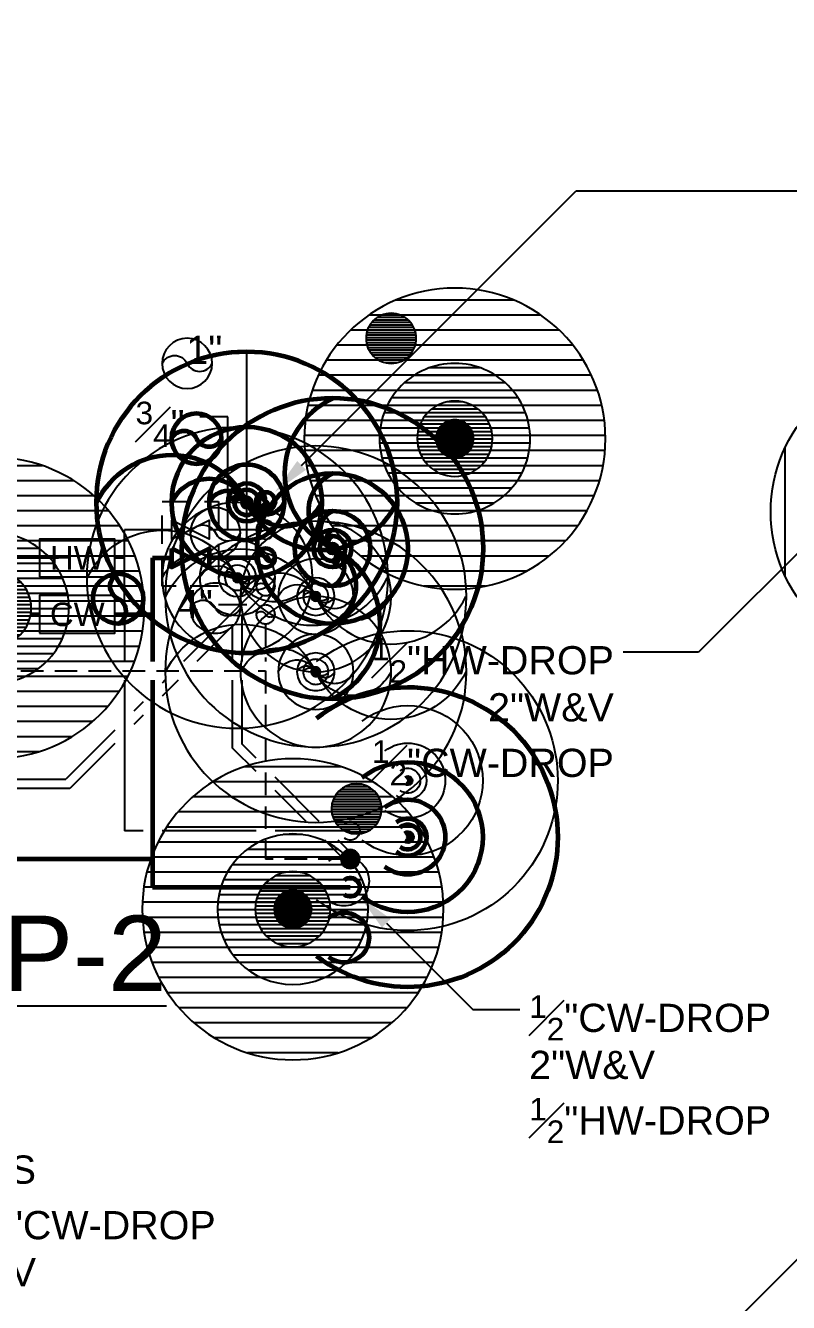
# Model space of a CAD drawing. Extents: x 2104 to 16979, y 4026 to 5124.
# Drawn here: x 9915.8 to 10037.3, y 4457.8 to 4661.4 of the extents above; entities that cross this region are included whole.
import ezdxf
from ezdxf import colors
from ezdxf.entities.mleader import LeaderData, LeaderLine
from ezdxf.enums import TextEntityAlignment as Align
from ezdxf.math import Vec2, Vec3

# ---------------------------------------------------------------- set-up
doc = ezdxf.new("R2010")
doc.units = 0
doc.header["$LTSCALE"] = 18
doc.header["$MEASUREMENT"] = 0
doc.linetypes.add('HIDDEN', pattern=[0.375, 0.25, -0.125])
doc.linetypes.add('VENT', pattern=[0.30000000000000004, 0.2, -0.1])
for name, color, linetype in [('G-ANNO-TEXT', 70, 'Continuous'), ('P-HW-N', 1, 'Continuous'), ('P-HW-N @ 1 (1)', 1, 'Continuous'), ('P-HW-N @ 1 (2)', 1, 'Continuous'), ('P-HW-N @ 12', 1, 'Continuous'), ('P-HW-N @ 128', 1, 'Continuous'), ('P-HW-N @ 16', 1, 'Continuous'), ('P-HW-N @ 192', 1, 'Continuous'), ('P-HW-N @ 2', 1, 'Continuous'), ('P-HW-N @ 24', 1, 'Continuous'), ('P-HW-N @ 384', 1, 'Continuous'), ('P-HW-N @ 4', 1, 'Continuous'), ('P-HW-N @ 48', 1, 'Continuous'), ('P-HW-N @ 64', 1, 'Continuous'), ('P-HW-N @ 768', 1, 'Continuous'), ('P-HW-N @ 8', 1, 'Continuous'), ('P-HW-N @ 96', 1, 'Continuous'), ('P-SAN-N', 6, 'Continuous'), ('P-SAN-N @ 1 (1)', 6, 'Continuous'), ('P-SAN-N @ 1 (2)', 6, 'Continuous'), ('P-SAN-N @ 12', 6, 'Continuous'), ('P-SAN-N @ 128', 6, 'Continuous'), ('P-SAN-N @ 16', 6, 'Continuous'), ('P-SAN-N @ 192', 6, 'Continuous'), ('P-SAN-N @ 2', 6, 'Continuous'), ('P-SAN-N @ 24', 6, 'Continuous'), ('P-SAN-N @ 384', 6, 'Continuous'), ('P-SAN-N @ 4', 6, 'Continuous'), ('P-SAN-N @ 48', 6, 'Continuous'), ('P-SAN-N @ 64', 6, 'Continuous'), ('P-SAN-N @ 768', 6, 'Continuous'), ('P-SAN-N @ 8', 6, 'Continuous'), ('P-SAN-N @ 96', 6, 'Continuous'), ('P-SANV-N', 5, 'VENT'), ('P-SANV-N @ 1 (1)', 5, 'VENT'), ('P-SANV-N @ 1 (2)', 5, 'VENT'), ('P-SANV-N @ 12', 5, 'VENT'), ('P-SANV-N @ 128', 5, 'VENT'), ('P-SANV-N @ 16', 5, 'VENT'), ('P-SANV-N @ 192', 5, 'VENT'), ('P-SANV-N @ 2', 5, 'VENT'), ('P-SANV-N @ 24', 5, 'VENT'), ('P-SANV-N @ 384', 5, 'VENT'), ('P-SANV-N @ 4', 5, 'VENT'), ('P-SANV-N @ 48', 5, 'VENT'), ('P-SANV-N @ 64', 5, 'VENT'), ('P-SANV-N @ 768', 5, 'VENT'), ('P-SANV-N @ 8', 5, 'VENT'), ('P-SANV-N @ 96', 5, 'VENT')]:
    doc.layers.add(name, color=color, linetype=linetype)
for name, color, linetype, lineweight in [('P-CW-N', 4, 'Continuous', 60), ('P-CW-N @ 1 (1)', 4, 'Continuous', 60), ('P-CW-N @ 1 (2)', 4, 'Continuous', 60), ('P-CW-N @ 12', 4, 'Continuous', 60), ('P-CW-N @ 128', 4, 'Continuous', 60), ('P-CW-N @ 16', 4, 'Continuous', 60), ('P-CW-N @ 192', 4, 'Continuous', 60), ('P-CW-N @ 2', 4, 'Continuous', 60), ('P-CW-N @ 24', 4, 'Continuous', 60), ('P-CW-N @ 384', 4, 'Continuous', 60), ('P-CW-N @ 4', 4, 'Continuous', 60), ('P-CW-N @ 48', 4, 'Continuous', 60), ('P-CW-N @ 64', 4, 'Continuous', 60), ('P-CW-N @ 768', 4, 'Continuous', 60), ('P-CW-N @ 8', 4, 'Continuous', 60), ('P-CW-N @ 96', 4, 'Continuous', 60), ('P-HWC-N', 2, 'Continuous', 60), ('P-HWC-N @ 1 (1)', 2, 'Continuous', 60), ('P-HWC-N @ 1 (2)', 2, 'Continuous', 60), ('P-HWC-N @ 12', 2, 'Continuous', 60), ('P-HWC-N @ 128', 2, 'Continuous', 60), ('P-HWC-N @ 16', 2, 'Continuous', 60), ('P-HWC-N @ 192', 2, 'Continuous', 60), ('P-HWC-N @ 2', 2, 'Continuous', 60), ('P-HWC-N @ 24', 2, 'Continuous', 60), ('P-HWC-N @ 384', 2, 'Continuous', 60), ('P-HWC-N @ 4', 2, 'Continuous', 60), ('P-HWC-N @ 48', 2, 'Continuous', 60), ('P-HWC-N @ 64', 2, 'Continuous', 60), ('P-HWC-N @ 768', 2, 'Continuous', 60), ('P-HWC-N @ 8', 2, 'Continuous', 60), ('P-HWC-N @ 96', 2, 'Continuous', 60)]:
    doc.layers.add(name, color=color, linetype=linetype, lineweight=lineweight)
doc.layers.get('0').freeze()
doc.styles.add('Arial', font='arial.ttf')
doc.dimstyles.new('Loop048', dxfattribs={"dimscale": 0, "dimtxt": 0.09375, "dimasz": 0.03125, "dimexe": 0.0625, "dimexo": 0.0625, "dimgap": 0.09375, "dimtad": 1, "dimdec": 4, "dimzin": 3, "dimdsep": 46, "dimlunit": 4, "dimtxsty": 'Arial', "dimblk": 'OBLIQUE', "dimcen": 0.09375, "dimdle": 0.0625, "dimclrd": 256, "dimclre": 256, "dimclrt": 256, "dimadec": 4, "dimazin": 0, "dimtfac": 0.8, "dimtdec": 4, "dimtix": 1, "dimtofl": 0, "dimtmove": 1, "dimatfit": 0, "dimldrblk": 'LeaderNoteBlock', "dimfxl": 1, "dimfrac": 1, "dimtolj": 1, "dimtzin": 0, "dimlwd": -1, "dimlwe": -1, "dimarcsym": 0})

# ---------------------------------------------------------------- blocks, each defined once
blk = doc.blocks.new('*U7')
h = blk.add_hatch()
h.set_pattern_fill('ANSI31', color=256, scale=0.025, angle=135)
h.set_pattern_definition([(180, (0, 0), (-4.336808689942018e-19, -0.003125), [])])
edge = h.paths.add_edge_path()
edge.add_arc((-3.469446951953614e-18, -6.938893903907228e-18), 0.03125000000000001, 0, 360)
blk.add_circle((0, 0), 0.03125)
blk = doc.blocks.new('*U555')
at = {"layer": 'P-SANV-N @ 1 (1)', "xscale": -1}
blk.add_blockref('*U7', (9910.656418475846, 4568.5), dxfattribs=at)
at = {"layer": 'P-SANV-N @ 1 (2)', "xscale": -1}
blk.add_blockref('*U7', (9910.656418475846, 4568.5), dxfattribs=at)
at = {"layer": 'P-SANV-N @ 12', "xscale": -12, "yscale": 12, "zscale": 12}
blk.add_blockref('*U7', (9910.656418475846, 4568.5), dxfattribs=at)
at = {"layer": 'P-SANV-N @ 128', "xscale": -128, "yscale": 128, "zscale": 128}
blk.add_blockref('*U7', (9900.5, 4584.5), dxfattribs=at)
at = {"layer": 'P-SANV-N @ 16', "xscale": -16, "yscale": 16, "zscale": 16}
blk.add_blockref('*U7', (9910.656418475846, 4568.5), dxfattribs=at)
at = {"layer": 'P-SANV-N @ 192', "xscale": -192, "yscale": 192, "zscale": 192}
blk.add_blockref('*U7', (9910.656418475846, 4568.5), dxfattribs=at)
at = {"layer": 'P-SANV-N @ 2', "xscale": -2, "yscale": 2, "zscale": 2}
blk.add_blockref('*U7', (9910.656418475846, 4568.5), dxfattribs=at)
at = {"layer": 'P-SANV-N @ 24', "xscale": -24, "yscale": 24, "zscale": 24}
blk.add_blockref('*U7', (9910.656418475846, 4568.5), dxfattribs=at)
at = {"layer": 'P-SANV-N @ 384', "xscale": -384, "yscale": 384, "zscale": 384}
blk.add_blockref('*U7', (9910.656418475846, 4568.5), dxfattribs=at)
at = {"layer": 'P-SANV-N @ 4', "xscale": -4, "yscale": 4, "zscale": 4}
blk.add_blockref('*U7', (9910.656418475846, 4568.5), dxfattribs=at)
at = {"layer": 'P-SANV-N @ 48', "xscale": -48, "yscale": 48, "zscale": 48}
blk.add_blockref('*U7', (9826.5, 4545), dxfattribs=at)
at = {"layer": 'P-SANV-N @ 64', "xscale": -64, "yscale": 64, "zscale": 64}
blk.add_blockref('*U7', (9910.656418475846, 4568.5), dxfattribs=at)
at = {"layer": 'P-SANV-N @ 768', "xscale": -768, "yscale": 768, "zscale": 768}
blk.add_blockref('*U7', (9910.656418475846, 4568.5), dxfattribs=at)
at = {"layer": 'P-SANV-N @ 8', "xscale": -8, "yscale": 8, "zscale": 8}
blk.add_blockref('*U7', (9910.656418475846, 4568.5), dxfattribs=at)
at = {"layer": 'P-SANV-N @ 96', "xscale": -96, "yscale": 96, "zscale": 96}
blk.add_blockref('*U7', (9910.656418475846, 4568.5), dxfattribs=at)
blk = doc.blocks.new('*U6')
blk.add_lwpolyline([(-3.332323771482692e-18, 0.03111555437015312, 0.6342579873937333), (-8.890457814381136e-18, 5.234717341758689e-34, -0.6342579873937336), (-6.793508145416166e-18, -0.03111555437015312)], format="xyb")
blk.add_circle((0, 0), 0.03125)
blk = doc.blocks.new('*U563')
at = {"layer": 'P-CW-N @ 1 (1)', "xscale": -1, "rotation": 90}
blk.add_blockref('*U6', (9951, 4585.343581524154), dxfattribs=at)
at = {"layer": 'P-CW-N @ 1 (2)', "xscale": -1, "rotation": 90}
blk.add_blockref('*U6', (9951, 4585.343581524154), dxfattribs=at)
at = {"layer": 'P-CW-N @ 12', "xscale": -12, "yscale": 12, "zscale": 12, "rotation": 90}
blk.add_blockref('*U6', (9951, 4585.343581524154), dxfattribs=at)
at = {"layer": 'P-CW-N @ 128', "xscale": -128, "yscale": 128, "zscale": 128, "rotation": 90}
blk.add_blockref('*U6', (9943, 4595.5), dxfattribs=at)
at = {"layer": 'P-CW-N @ 16', "xscale": -16, "yscale": 16, "zscale": 16, "rotation": 90}
blk.add_blockref('*U6', (9951, 4585.343581524154), dxfattribs=at)
at = {"layer": 'P-CW-N @ 192', "xscale": -192, "yscale": 192, "zscale": 192, "rotation": 90}
blk.add_blockref('*U6', (9951, 4585.343581524154), dxfattribs=at)
at = {"layer": 'P-CW-N @ 2', "xscale": -2, "yscale": 2, "zscale": 2, "rotation": 90}
blk.add_blockref('*U6', (9951, 4585.343581524154), dxfattribs=at)
at = {"layer": 'P-CW-N @ 24', "xscale": -24, "yscale": 24, "zscale": 24, "rotation": 90}
blk.add_blockref('*U6', (9951, 4585.343581524154), dxfattribs=at)
at = {"layer": 'P-CW-N @ 384', "xscale": -384, "yscale": 384, "zscale": 384, "rotation": 90}
blk.add_blockref('*U6', (9951, 4585.343581524154), dxfattribs=at)
at = {"layer": 'P-CW-N @ 4', "xscale": -4, "yscale": 4, "zscale": 4, "rotation": 90}
blk.add_blockref('*U6', (9951, 4585.343581524154), dxfattribs=at)
at = {"layer": 'P-CW-N @ 48', "xscale": -48, "yscale": 48, "zscale": 48, "rotation": 90}
blk.add_blockref('*U6', (9954, 4576.5), dxfattribs=at)
at = {"layer": 'P-CW-N @ 64', "xscale": -64, "yscale": 64, "zscale": 64, "rotation": 90}
blk.add_blockref('*U6', (9951, 4585.343581524154), dxfattribs=at)
at = {"layer": 'P-CW-N @ 768', "xscale": -768, "yscale": 768, "zscale": 768, "rotation": 90}
blk.add_blockref('*U6', (9951, 4585.343581524154), dxfattribs=at)
at = {"layer": 'P-CW-N @ 8', "xscale": -8, "yscale": 8, "zscale": 8, "rotation": 90}
blk.add_blockref('*U6', (9951, 4585.343581524154), dxfattribs=at)
at = {"layer": 'P-CW-N @ 96', "xscale": -96, "yscale": 96, "zscale": 96, "rotation": 90}
blk.add_blockref('*U6', (9951, 4585.343581524154), dxfattribs=at)
blk = doc.blocks.new('*U564')
at = {"layer": 'P-HW-N @ 1 (1)', "xscale": -1, "rotation": 90}
blk.add_blockref('*U6', (9949.5, 4573.343581524154), dxfattribs=at)
at = {"layer": 'P-HW-N @ 1 (2)', "xscale": -1, "rotation": 90}
blk.add_blockref('*U6', (9949.5, 4573.343581524154), dxfattribs=at)
at = {"layer": 'P-HW-N @ 12', "xscale": -12, "yscale": 12, "zscale": 12, "rotation": 90}
blk.add_blockref('*U6', (9949.5, 4573.343581524154), dxfattribs=at)
at = {"layer": 'P-HW-N @ 128', "xscale": -128, "yscale": 128, "zscale": 128, "rotation": 90}
blk.add_blockref('*U6', (9941.5, 4607.5), dxfattribs=at)
at = {"layer": 'P-HW-N @ 16', "xscale": -16, "yscale": 16, "zscale": 16, "rotation": 90}
blk.add_blockref('*U6', (9949.5, 4573.343581524154), dxfattribs=at)
at = {"layer": 'P-HW-N @ 192', "xscale": -192, "yscale": 192, "zscale": 192, "rotation": 90}
blk.add_blockref('*U6', (9949.5, 4573.343581524154), dxfattribs=at)
at = {"layer": 'P-HW-N @ 2', "xscale": -2, "yscale": 2, "zscale": 2, "rotation": 90}
blk.add_blockref('*U6', (9949.5, 4573.343581524154), dxfattribs=at)
at = {"layer": 'P-HW-N @ 24', "xscale": -24, "yscale": 24, "zscale": 24, "rotation": 90}
blk.add_blockref('*U6', (9949.5, 4573.343581524154), dxfattribs=at)
at = {"layer": 'P-HW-N @ 384', "xscale": -384, "yscale": 384, "zscale": 384, "rotation": 90}
blk.add_blockref('*U6', (9949.5, 4573.343581524154), dxfattribs=at)
at = {"layer": 'P-HW-N @ 4', "xscale": -4, "yscale": 4, "zscale": 4, "rotation": 90}
blk.add_blockref('*U6', (9949.5, 4573.343581524154), dxfattribs=at)
at = {"layer": 'P-HW-N @ 48', "xscale": -48, "yscale": 48, "zscale": 48, "rotation": 90}
blk.add_blockref('*U6', (9954, 4581), dxfattribs=at)
at = {"layer": 'P-HW-N @ 64', "xscale": -64, "yscale": 64, "zscale": 64, "rotation": 90}
blk.add_blockref('*U6', (9949.5, 4573.343581524154), dxfattribs=at)
at = {"layer": 'P-HW-N @ 768', "xscale": -768, "yscale": 768, "zscale": 768, "rotation": 90}
blk.add_blockref('*U6', (9949.5, 4573.343581524154), dxfattribs=at)
at = {"layer": 'P-HW-N @ 8', "xscale": -8, "yscale": 8, "zscale": 8, "rotation": 90}
blk.add_blockref('*U6', (9949.5, 4573.343581524154), dxfattribs=at)
at = {"layer": 'P-HW-N @ 96', "xscale": -96, "yscale": 96, "zscale": 96, "rotation": 90}
blk.add_blockref('*U6', (9949.5, 4573.343581524154), dxfattribs=at)
blk = doc.blocks.new('*U565')
at = {"layer": 'P-SAN-N @ 1 (1)', "xscale": -1, "rotation": 90}
blk.add_blockref('*U6', (9962, 4570.343581524154), dxfattribs=at)
at = {"layer": 'P-SAN-N @ 1 (2)', "xscale": -1, "rotation": 90}
blk.add_blockref('*U6', (9962, 4570.343581524154), dxfattribs=at)
at = {"layer": 'P-SAN-N @ 12', "xscale": -12, "yscale": 12, "zscale": 12, "rotation": 90}
blk.add_blockref('*U6', (9962, 4570.343581524154), dxfattribs=at)
at = {"layer": 'P-SAN-N @ 128', "xscale": -128, "yscale": 128, "zscale": 128, "rotation": 90}
blk.add_blockref('*U6', (9946, 4580.5), dxfattribs=at)
at = {"layer": 'P-SAN-N @ 16', "xscale": -16, "yscale": 16, "zscale": 16, "rotation": 90}
blk.add_blockref('*U6', (9962, 4570.343581524154), dxfattribs=at)
at = {"layer": 'P-SAN-N @ 192', "xscale": -192, "yscale": 192, "zscale": 192, "rotation": 90}
blk.add_blockref('*U6', (9962, 4570.343581524154), dxfattribs=at)
at = {"layer": 'P-SAN-N @ 2', "xscale": -2, "yscale": 2, "zscale": 2, "rotation": 90}
blk.add_blockref('*U6', (9962, 4570.343581524154), dxfattribs=at)
at = {"layer": 'P-SAN-N @ 24', "xscale": -24, "yscale": 24, "zscale": 24, "rotation": 90}
blk.add_blockref('*U6', (9962, 4570.343581524154), dxfattribs=at)
at = {"layer": 'P-SAN-N @ 384', "xscale": -384, "yscale": 384, "zscale": 384, "rotation": 90}
blk.add_blockref('*U6', (9962, 4570.343581524154), dxfattribs=at)
at = {"layer": 'P-SAN-N @ 4', "xscale": -4, "yscale": 4, "zscale": 4, "rotation": 90}
blk.add_blockref('*U6', (9962, 4570.343581524154), dxfattribs=at)
at = {"layer": 'P-SAN-N @ 48', "xscale": -48, "yscale": 48, "zscale": 48, "rotation": 90}
blk.add_blockref('*U6', (9954, 4572), dxfattribs=at)
at = {"layer": 'P-SAN-N @ 64', "xscale": -64, "yscale": 64, "zscale": 64, "rotation": 90}
blk.add_blockref('*U6', (9962, 4570.343581524154), dxfattribs=at)
at = {"layer": 'P-SAN-N @ 768', "xscale": -768, "yscale": 768, "zscale": 768, "rotation": 90}
blk.add_blockref('*U6', (9962, 4570.343581524154), dxfattribs=at)
at = {"layer": 'P-SAN-N @ 8', "xscale": -8, "yscale": 8, "zscale": 8, "rotation": 90}
blk.add_blockref('*U6', (9962, 4570.343581524154), dxfattribs=at)
at = {"layer": 'P-SAN-N @ 96', "xscale": -96, "yscale": 96, "zscale": 96, "rotation": 90}
blk.add_blockref('*U6', (9962, 4570.343581524154), dxfattribs=at)
blk = doc.blocks.new('*U566')
at = {"layer": 'P-SANV-N @ 1 (1)', "xscale": -1, "rotation": 90}
blk.add_blockref('*U6', (9962, 4558.343581524154), dxfattribs=at)
at = {"layer": 'P-SANV-N @ 1 (2)', "xscale": -1, "rotation": 90}
blk.add_blockref('*U6', (9962, 4558.343581524154), dxfattribs=at)
at = {"layer": 'P-SANV-N @ 12', "xscale": -12, "yscale": 12, "zscale": 12, "rotation": 90}
blk.add_blockref('*U6', (9962, 4558.343581524154), dxfattribs=at)
at = {"layer": 'P-SANV-N @ 128', "xscale": -128, "yscale": 128, "zscale": 128, "rotation": 90}
blk.add_blockref('*U6', (9946, 4568.5), dxfattribs=at)
at = {"layer": 'P-SANV-N @ 16', "xscale": -16, "yscale": 16, "zscale": 16, "rotation": 90}
blk.add_blockref('*U6', (9962, 4558.343581524154), dxfattribs=at)
at = {"layer": 'P-SANV-N @ 192', "xscale": -192, "yscale": 192, "zscale": 192, "rotation": 90}
blk.add_blockref('*U6', (9962, 4558.343581524154), dxfattribs=at)
at = {"layer": 'P-SANV-N @ 2', "xscale": -2, "yscale": 2, "zscale": 2, "rotation": 90}
blk.add_blockref('*U6', (9962, 4558.343581524154), dxfattribs=at)
at = {"layer": 'P-SANV-N @ 24', "xscale": -24, "yscale": 24, "zscale": 24, "rotation": 90}
blk.add_blockref('*U6', (9962, 4558.343581524154), dxfattribs=at)
at = {"layer": 'P-SANV-N @ 384', "xscale": -384, "yscale": 384, "zscale": 384, "rotation": 90}
blk.add_blockref('*U6', (9962, 4558.343581524154), dxfattribs=at)
at = {"layer": 'P-SANV-N @ 4', "xscale": -4, "yscale": 4, "zscale": 4, "rotation": 90}
blk.add_blockref('*U6', (9962, 4558.343581524154), dxfattribs=at)
at = {"layer": 'P-SANV-N @ 48', "xscale": -48, "yscale": 48, "zscale": 48, "rotation": 90}
blk.add_blockref('*U6', (9954, 4567.5), dxfattribs=at)
at = {"layer": 'P-SANV-N @ 64', "xscale": -64, "yscale": 64, "zscale": 64, "rotation": 90}
blk.add_blockref('*U6', (9962, 4558.343581524154), dxfattribs=at)
at = {"layer": 'P-SANV-N @ 768', "xscale": -768, "yscale": 768, "zscale": 768, "rotation": 90}
blk.add_blockref('*U6', (9962, 4558.343581524154), dxfattribs=at)
at = {"layer": 'P-SANV-N @ 8', "xscale": -8, "yscale": 8, "zscale": 8, "rotation": 90}
blk.add_blockref('*U6', (9962, 4558.343581524154), dxfattribs=at)
at = {"layer": 'P-SANV-N @ 96', "xscale": -96, "yscale": 96, "zscale": 96, "rotation": 90}
blk.add_blockref('*U6', (9962, 4558.343581524154), dxfattribs=at)
blk = doc.blocks.new('*U567')
at = {"layer": 'P-SAN-N @ 1 (1)', "xscale": -1}
blk.add_blockref('*U7', (9958.343581524154, 4520.5), dxfattribs=at)
at = {"layer": 'P-SAN-N @ 1 (2)', "xscale": -1}
blk.add_blockref('*U7', (9958.343581524154, 4520.5), dxfattribs=at)
at = {"layer": 'P-SAN-N @ 12', "xscale": -12, "yscale": 12, "zscale": 12}
blk.add_blockref('*U7', (9958.343581524154, 4520.5), dxfattribs=at)
at = {"layer": 'P-SAN-N @ 128', "xscale": -128, "yscale": 128, "zscale": 128}
blk.add_blockref('*U7', (9968.5, 4536.5), dxfattribs=at)
at = {"layer": 'P-SAN-N @ 16', "xscale": -16, "yscale": 16, "zscale": 16}
blk.add_blockref('*U7', (9958.343581524154, 4520.5), dxfattribs=at)
at = {"layer": 'P-SAN-N @ 192', "xscale": -192, "yscale": 192, "zscale": 192}
blk.add_blockref('*U7', (9958.343581524154, 4520.5), dxfattribs=at)
at = {"layer": 'P-SAN-N @ 2', "xscale": -2, "yscale": 2, "zscale": 2}
blk.add_blockref('*U7', (9958.343581524154, 4520.5), dxfattribs=at)
at = {"layer": 'P-SAN-N @ 24', "xscale": -24, "yscale": 24, "zscale": 24}
blk.add_blockref('*U7', (9958.343581524154, 4520.5), dxfattribs=at)
at = {"layer": 'P-SAN-N @ 384', "xscale": -384, "yscale": 384, "zscale": 384}
blk.add_blockref('*U7', (9958.343581524154, 4520.5), dxfattribs=at)
at = {"layer": 'P-SAN-N @ 4', "xscale": -4, "yscale": 4, "zscale": 4}
blk.add_blockref('*U7', (9958.343581524154, 4520.5), dxfattribs=at)
at = {"layer": 'P-SAN-N @ 48', "xscale": -48, "yscale": 48, "zscale": 48}
blk.add_blockref('*U7', (9967.5, 4528.5), dxfattribs=at)
at = {"layer": 'P-SAN-N @ 64', "xscale": -64, "yscale": 64, "zscale": 64}
blk.add_blockref('*U7', (9958.343581524154, 4520.5), dxfattribs=at)
at = {"layer": 'P-SAN-N @ 768', "xscale": -768, "yscale": 768, "zscale": 768}
blk.add_blockref('*U7', (9958.343581524154, 4520.5), dxfattribs=at)
at = {"layer": 'P-SAN-N @ 8', "xscale": -8, "yscale": 8, "zscale": 8}
blk.add_blockref('*U7', (9958.343581524154, 4520.5), dxfattribs=at)
at = {"layer": 'P-SAN-N @ 96', "xscale": -96, "yscale": 96, "zscale": 96}
blk.add_blockref('*U7', (9958.343581524154, 4520.5), dxfattribs=at)
blk = doc.blocks.new('*U8')
at = {"linetype": 'Continuous'}
blk.add_arc((0, 0), 0.03111555437015312, 232.5669694738212, 127.4330305261797, dxfattribs=at)
blk = doc.blocks.new('*U568')
at = {"layer": 'P-CW-N @ 1 (1)', "xscale": -1, "rotation": 180}
blk.add_blockref('*U8', (9976.656418475846, 4531.999999999998), dxfattribs=at)
at = {"layer": 'P-CW-N @ 1 (2)', "xscale": -1, "rotation": 180}
blk.add_blockref('*U8', (9976.656418475846, 4531.999999999998), dxfattribs=at)
at = {"layer": 'P-CW-N @ 12', "xscale": -12, "yscale": 12, "zscale": 12, "rotation": 180}
blk.add_blockref('*U8', (9976.656418475846, 4531.999999999998), dxfattribs=at)
at = {"layer": 'P-CW-N @ 128', "xscale": -128, "yscale": 128, "zscale": 128, "rotation": 180}
blk.add_blockref('*U8', (9966.5, 4515.999999999998), dxfattribs=at)
at = {"layer": 'P-CW-N @ 16', "xscale": -16, "yscale": 16, "zscale": 16, "rotation": 180}
blk.add_blockref('*U8', (9976.656418475846, 4531.999999999998), dxfattribs=at)
at = {"layer": 'P-CW-N @ 192', "xscale": -192, "yscale": 192, "zscale": 192, "rotation": 180}
blk.add_blockref('*U8', (9976.656418475846, 4531.999999999998), dxfattribs=at)
at = {"layer": 'P-CW-N @ 2', "xscale": -2, "yscale": 2, "zscale": 2, "rotation": 180}
blk.add_blockref('*U8', (9976.656418475846, 4531.999999999998), dxfattribs=at)
at = {"layer": 'P-CW-N @ 24', "xscale": -24, "yscale": 24, "zscale": 24, "rotation": 180}
blk.add_blockref('*U8', (9976.656418475846, 4531.999999999998), dxfattribs=at)
at = {"layer": 'P-CW-N @ 384', "xscale": -384, "yscale": 384, "zscale": 384, "rotation": 180}
blk.add_blockref('*U8', (9976.656418475846, 4531.999999999998), dxfattribs=at)
at = {"layer": 'P-CW-N @ 4', "xscale": -4, "yscale": 4, "zscale": 4, "rotation": 180}
blk.add_blockref('*U8', (9976.656418475846, 4531.999999999998), dxfattribs=at)
at = {"layer": 'P-CW-N @ 48', "xscale": -48, "yscale": 48, "zscale": 48, "rotation": 180}
blk.add_blockref('*U8', (9967.5, 4523.999999999998), dxfattribs=at)
at = {"layer": 'P-CW-N @ 64', "xscale": -64, "yscale": 64, "zscale": 64, "rotation": 180}
blk.add_blockref('*U8', (9976.656418475846, 4531.999999999998), dxfattribs=at)
at = {"layer": 'P-CW-N @ 768', "xscale": -768, "yscale": 768, "zscale": 768, "rotation": 180}
blk.add_blockref('*U8', (9976.656418475846, 4531.999999999998), dxfattribs=at)
at = {"layer": 'P-CW-N @ 8', "xscale": -8, "yscale": 8, "zscale": 8, "rotation": 180}
blk.add_blockref('*U8', (9976.656418475846, 4531.999999999998), dxfattribs=at)
at = {"layer": 'P-CW-N @ 96', "xscale": -96, "yscale": 96, "zscale": 96, "rotation": 180}
blk.add_blockref('*U8', (9976.656418475846, 4531.999999999998), dxfattribs=at)
blk = doc.blocks.new('*U569')
at = {"layer": 'P-HW-N @ 1 (1)', "xscale": -1, "rotation": 180}
blk.add_blockref('*U8', (9976.656418475846, 4540.999999999998), dxfattribs=at)
at = {"layer": 'P-HW-N @ 1 (2)', "xscale": -1, "rotation": 180}
blk.add_blockref('*U8', (9976.656418475846, 4540.999999999998), dxfattribs=at)
at = {"layer": 'P-HW-N @ 12', "xscale": -12, "yscale": 12, "zscale": 12, "rotation": 180}
blk.add_blockref('*U8', (9976.656418475846, 4540.999999999998), dxfattribs=at)
at = {"layer": 'P-HW-N @ 128', "xscale": -128, "yscale": 128, "zscale": 128, "rotation": 180}
blk.add_blockref('*U8', (9966.5, 4524.999999999998), dxfattribs=at)
at = {"layer": 'P-HW-N @ 16', "xscale": -16, "yscale": 16, "zscale": 16, "rotation": 180}
blk.add_blockref('*U8', (9976.656418475846, 4540.999999999998), dxfattribs=at)
at = {"layer": 'P-HW-N @ 192', "xscale": -192, "yscale": 192, "zscale": 192, "rotation": 180}
blk.add_blockref('*U8', (9976.656418475846, 4540.999999999998), dxfattribs=at)
at = {"layer": 'P-HW-N @ 2', "xscale": -2, "yscale": 2, "zscale": 2, "rotation": 180}
blk.add_blockref('*U8', (9976.656418475846, 4540.999999999998), dxfattribs=at)
at = {"layer": 'P-HW-N @ 24', "xscale": -24, "yscale": 24, "zscale": 24, "rotation": 180}
blk.add_blockref('*U8', (9976.656418475846, 4540.999999999998), dxfattribs=at)
at = {"layer": 'P-HW-N @ 384', "xscale": -384, "yscale": 384, "zscale": 384, "rotation": 180}
blk.add_blockref('*U8', (9976.656418475846, 4540.999999999998), dxfattribs=at)
at = {"layer": 'P-HW-N @ 4', "xscale": -4, "yscale": 4, "zscale": 4, "rotation": 180}
blk.add_blockref('*U8', (9976.656418475846, 4540.999999999998), dxfattribs=at)
at = {"layer": 'P-HW-N @ 48', "xscale": -48, "yscale": 48, "zscale": 48, "rotation": 180}
blk.add_blockref('*U8', (9967.5, 4532.999999999998), dxfattribs=at)
at = {"layer": 'P-HW-N @ 64', "xscale": -64, "yscale": 64, "zscale": 64, "rotation": 180}
blk.add_blockref('*U8', (9976.656418475846, 4540.999999999998), dxfattribs=at)
at = {"layer": 'P-HW-N @ 768', "xscale": -768, "yscale": 768, "zscale": 768, "rotation": 180}
blk.add_blockref('*U8', (9976.656418475846, 4540.999999999998), dxfattribs=at)
at = {"layer": 'P-HW-N @ 8', "xscale": -8, "yscale": 8, "zscale": 8, "rotation": 180}
blk.add_blockref('*U8', (9976.656418475846, 4540.999999999998), dxfattribs=at)
at = {"layer": 'P-HW-N @ 96', "xscale": -96, "yscale": 96, "zscale": 96, "rotation": 180}
blk.add_blockref('*U8', (9976.656418475846, 4540.999999999998), dxfattribs=at)
blk = doc.blocks.new('*U10')
at = {"linetype": 'Continuous'}
blk.add_lwpolyline([(-0.06249999999977263, -0.03124999999991473), (-0.06249999999977263, 0.03124999999991463), (0.0625, -0.03124999999991473), (0.0625, 0.03124999999991472), (-0.06249999999977263, -0.03124999999991473)], dxfattribs=at)
blk = doc.blocks.new('*U570')
at = {"layer": 'P-SANV-N @ 1 (1)', "xscale": -1}
blk.add_blockref('*U7', (9984.156418475846, 4595.5), dxfattribs=at)
at = {"layer": 'P-SANV-N @ 1 (2)', "xscale": -1}
blk.add_blockref('*U7', (9984.156418475846, 4595.5), dxfattribs=at)
at = {"layer": 'P-SANV-N @ 12', "xscale": -12, "yscale": 12, "zscale": 12}
blk.add_blockref('*U7', (9984.156418475846, 4595.5), dxfattribs=at)
at = {"layer": 'P-SANV-N @ 128', "xscale": -128, "yscale": 128, "zscale": 128}
blk.add_blockref('*U7', (9974, 4611.5), dxfattribs=at)
at = {"layer": 'P-SANV-N @ 16', "xscale": -16, "yscale": 16, "zscale": 16}
blk.add_blockref('*U7', (9984.156418475846, 4595.5), dxfattribs=at)
at = {"layer": 'P-SANV-N @ 192', "xscale": -192, "yscale": 192, "zscale": 192}
blk.add_blockref('*U7', (9984.156418475846, 4595.5), dxfattribs=at)
at = {"layer": 'P-SANV-N @ 2', "xscale": -2, "yscale": 2, "zscale": 2}
blk.add_blockref('*U7', (9984.156418475846, 4595.5), dxfattribs=at)
at = {"layer": 'P-SANV-N @ 24', "xscale": -24, "yscale": 24, "zscale": 24}
blk.add_blockref('*U7', (9984.156418475846, 4595.5), dxfattribs=at)
at = {"layer": 'P-SANV-N @ 384', "xscale": -384, "yscale": 384, "zscale": 384}
blk.add_blockref('*U7', (9984.156418475846, 4595.5), dxfattribs=at)
at = {"layer": 'P-SANV-N @ 4', "xscale": -4, "yscale": 4, "zscale": 4}
blk.add_blockref('*U7', (9984.156418475846, 4595.5), dxfattribs=at)
at = {"layer": 'P-SANV-N @ 48', "xscale": -48, "yscale": 48, "zscale": 48}
blk.add_blockref('*U7', (9900, 4572), dxfattribs=at)
at = {"layer": 'P-SANV-N @ 64', "xscale": -64, "yscale": 64, "zscale": 64}
blk.add_blockref('*U7', (9984.156418475846, 4595.5), dxfattribs=at)
at = {"layer": 'P-SANV-N @ 768', "xscale": -768, "yscale": 768, "zscale": 768}
blk.add_blockref('*U7', (9984.156418475846, 4595.5), dxfattribs=at)
at = {"layer": 'P-SANV-N @ 8', "xscale": -8, "yscale": 8, "zscale": 8}
blk.add_blockref('*U7', (9984.156418475846, 4595.5), dxfattribs=at)
at = {"layer": 'P-SANV-N @ 96', "xscale": -96, "yscale": 96, "zscale": 96}
blk.add_blockref('*U7', (9984.156418475846, 4595.5), dxfattribs=at)
blk = doc.blocks.new('_Oblique')
at = {"color": 0, "linetype": 'ByBlock', "lineweight": -2}
blk.add_line((-0.5, -0.5), (0.5, 0.5), dxfattribs=at)
blk = doc.blocks.new('LeaderNoteBlock')
blk.add_ellipse((0, 0), major_axis=(1, -1.836909530733566e-16), ratio=0.2499999999998295, start_param=5.387520513321723, end_param=10.32044275462724)
blk = doc.blocks.new('*U12')
at = {"layer": 'DEFPOINTS'}
blk.add_lwpolyline([(-0.125, -0.0625), (0.125, -0.0625), (0.125, 0.0625), (-0.125, 0.0625)], close=True, dxfattribs=at)
at = {"style": 'Arial'}
blk.add_text('CW', height=0.078125, dxfattribs=at).set_placement((-3.686292673615752e-17, 2.775557561562891e-17), align=Align.MIDDLE)
blk = doc.blocks.new('*U13')
at = {"layer": 'DEFPOINTS'}
blk.add_lwpolyline([(-0.125, -0.0625), (0.125, -0.0625), (0.125, 0.0625), (-0.125, 0.0625)], close=True, dxfattribs=at)
at = {"style": 'Arial'}
blk.add_text('HW', height=0.078125, dxfattribs=at).set_placement((-3.713743472833174e-17, 0), align=Align.MIDDLE)
blk = doc.blocks.new('*U586')
at = {"layer": 'P-SAN-N @ 1 (1)', "rotation": 270}
blk.add_blockref('*U7', (10058.5, 4583.843581524154), dxfattribs=at)
at = {"layer": 'P-SAN-N @ 1 (2)', "rotation": 270}
blk.add_blockref('*U7', (10058.5, 4583.843581524154), dxfattribs=at)
at = {"layer": 'P-SAN-N @ 12', "xscale": 12, "yscale": 12, "zscale": 12, "rotation": 270}
blk.add_blockref('*U7', (10058.5, 4583.843581524154), dxfattribs=at)
at = {"layer": 'P-SAN-N @ 128', "xscale": 128, "yscale": 128, "zscale": 128, "rotation": 270}
blk.add_blockref('*U7', (10074.5, 4594), dxfattribs=at)
at = {"layer": 'P-SAN-N @ 16', "xscale": 16, "yscale": 16, "zscale": 16, "rotation": 270}
blk.add_blockref('*U7', (10058.5, 4583.843581524154), dxfattribs=at)
at = {"layer": 'P-SAN-N @ 192', "xscale": 192, "yscale": 192, "zscale": 192, "rotation": 270}
blk.add_blockref('*U7', (10058.5, 4583.843581524154), dxfattribs=at)
at = {"layer": 'P-SAN-N @ 2', "xscale": 2, "yscale": 2, "zscale": 2, "rotation": 270}
blk.add_blockref('*U7', (10058.5, 4583.843581524154), dxfattribs=at)
at = {"layer": 'P-SAN-N @ 24', "xscale": 24, "yscale": 24, "zscale": 24, "rotation": 270}
blk.add_blockref('*U7', (10058.5, 4583.843581524154), dxfattribs=at)
at = {"layer": 'P-SAN-N @ 384', "xscale": 384, "yscale": 384, "zscale": 384, "rotation": 270}
blk.add_blockref('*U7', (10058.5, 4583.843581524154), dxfattribs=at)
at = {"layer": 'P-SAN-N @ 4', "xscale": 4, "yscale": 4, "zscale": 4, "rotation": 270}
blk.add_blockref('*U7', (10058.5, 4583.843581524154), dxfattribs=at)
at = {"layer": 'P-SAN-N @ 48', "xscale": 48, "yscale": 48, "zscale": 48, "rotation": 270}
blk.add_blockref('*U7', (10066.5, 4593), dxfattribs=at)
at = {"layer": 'P-SAN-N @ 64', "xscale": 64, "yscale": 64, "zscale": 64, "rotation": 270}
blk.add_blockref('*U7', (10058.5, 4583.843581524154), dxfattribs=at)
at = {"layer": 'P-SAN-N @ 768', "xscale": 768, "yscale": 768, "zscale": 768, "rotation": 270}
blk.add_blockref('*U7', (10058.5, 4583.843581524154), dxfattribs=at)
at = {"layer": 'P-SAN-N @ 8', "xscale": 8, "yscale": 8, "zscale": 8, "rotation": 270}
blk.add_blockref('*U7', (10058.5, 4583.843581524154), dxfattribs=at)
at = {"layer": 'P-SAN-N @ 96', "xscale": 96, "yscale": 96, "zscale": 96, "rotation": 270}
blk.add_blockref('*U7', (10058.5, 4583.843581524154), dxfattribs=at)
blk = doc.blocks.new('*U748')
at = {"layer": 'P-HWC-N @ 1 (1)', "rotation": 180}
blk.add_blockref('*U6', (9964.656418475846, 4578), dxfattribs=at)
at = {"layer": 'P-HWC-N @ 1 (2)', "rotation": 180}
blk.add_blockref('*U6', (9964.656418475846, 4578), dxfattribs=at)
at = {"layer": 'P-HWC-N @ 12', "xscale": 12, "yscale": 12, "zscale": 12, "rotation": 180}
blk.add_blockref('*U6', (9964.656418475846, 4578), dxfattribs=at)
at = {"layer": 'P-HWC-N @ 128', "xscale": 128, "yscale": 128, "zscale": 128, "rotation": 180}
blk.add_blockref('*U6', (9930.5, 4570), dxfattribs=at)
at = {"layer": 'P-HWC-N @ 16', "xscale": 16, "yscale": 16, "zscale": 16, "rotation": 180}
blk.add_blockref('*U6', (9964.656418475846, 4578), dxfattribs=at)
at = {"layer": 'P-HWC-N @ 192', "xscale": 192, "yscale": 192, "zscale": 192, "rotation": 180}
blk.add_blockref('*U6', (9964.656418475846, 4578), dxfattribs=at)
at = {"layer": 'P-HWC-N @ 2', "xscale": 2, "yscale": 2, "zscale": 2, "rotation": 180}
blk.add_blockref('*U6', (9964.656418475846, 4578), dxfattribs=at)
at = {"layer": 'P-HWC-N @ 24', "xscale": 24, "yscale": 24, "zscale": 24, "rotation": 180}
blk.add_blockref('*U6', (9964.656418475846, 4578), dxfattribs=at)
at = {"layer": 'P-HWC-N @ 384', "xscale": 384, "yscale": 384, "zscale": 384, "rotation": 180}
blk.add_blockref('*U6', (9964.656418475846, 4578), dxfattribs=at)
at = {"layer": 'P-HWC-N @ 4', "xscale": 4, "yscale": 4, "zscale": 4, "rotation": 180}
blk.add_blockref('*U6', (9964.656418475846, 4578), dxfattribs=at)
at = {"layer": 'P-HWC-N @ 48', "xscale": 48, "yscale": 48, "zscale": 48, "rotation": 180}
blk.add_blockref('*U6', (9954, 4585.5), dxfattribs=at)
at = {"layer": 'P-HWC-N @ 64', "xscale": 64, "yscale": 64, "zscale": 64, "rotation": 180}
blk.add_blockref('*U6', (9964.656418475846, 4578), dxfattribs=at)
at = {"layer": 'P-HWC-N @ 768', "xscale": 768, "yscale": 768, "zscale": 768, "rotation": 180}
blk.add_blockref('*U6', (9964.656418475846, 4578), dxfattribs=at)
at = {"layer": 'P-HWC-N @ 8', "xscale": 8, "yscale": 8, "zscale": 8, "rotation": 180}
blk.add_blockref('*U6', (9964.656418475846, 4578), dxfattribs=at)
at = {"layer": 'P-HWC-N @ 96', "xscale": 96, "yscale": 96, "zscale": 96, "rotation": 180}
blk.add_blockref('*U6', (9964.656418475846, 4578), dxfattribs=at)

msp = doc.modelspace()

# ---------------------------------------------------------------- linework, layer by layer
at = {"layer": 'G-ANNO-TEXT', "linetype": 'HIDDEN'}
msp.add_lwpolyline([(9937.5, 4572), (9937.5, 4585.5), (9946.5, 4585.5), (9946.5, 4572)], close=True, dxfattribs=at)
at = {"layer": 'P-CW-N'}
for p, q in [((9936, 4576.5), (9936, 4560)), ((9936, 4576.5), (9939, 4576.5)), ((9952.5, 4576.5), (9945, 4576.5)), ((9916.5, 4567.5), (9918, 4567.5)), ((9930, 4567.5), (9936, 4567.5)), ((9936, 4557), (9936, 4524)), ((9936, 4528.5), (9894, 4528.5)), ((9936, 4524), (9967.5, 4524))]:
    msp.add_line(p, q, dxfattribs=at)
at = {"layer": 'P-HW-N'}
for p, q in [((9931.5, 4569), (9931.5, 4581)), ((9939, 4581), (9931.5, 4581)), ((9952.5, 4581), (9945, 4581)), ((9900, 4576.5), (9921, 4576.5)), ((9930, 4576.5), (9931.5, 4576.5)), ((9931.5, 4566), (9931.5, 4560)), ((9931.5, 4557), (9931.5, 4533)), ((9934.5, 4533), (9931.5, 4533)), ((9952.5, 4533), (9937.5, 4533)), ((9967.5, 4533), (9955.5, 4533))]:
    msp.add_line(p, q, dxfattribs=at)
at = {"layer": 'P-SAN-N'}
for p, q in [((9952.5, 4571.560660171781), (9940.939339828219, 4560)), ((9953.611771432346, 4570.551111260565), (9950.249999999998, 4567.189339828219)), ((9948.749999999998, 4565.689339828219), (9943.06066017178, 4560)), ((9948.75, 4560), (9948.75, 4565.689339828219)), ((9950.249999999998, 4560), (9950.249999999996, 4567.189339828219)), ((9937.939339828219, 4557), (9937.5, 4556.560660171781)), ((9940.06066017178, 4557), (9937.5, 4554.439339828221)), ((9948.75, 4546.189339828222), (9948.75, 4557)), ((9950.250000000004, 4546.810660171779), (9950.25, 4557)), ((9934.5, 4553.560660171781), (9933, 4552.060660171781)), ((9934.5, 4551.439339828221), (9933, 4549.939339828221)), ((9930, 4549.060660171781), (9922.189339828219, 4541.25)), ((9930, 4546.939339828221), (9922.810660171781, 4539.750000000002)), ((9952.5, 4542.439339828223), (9948.75, 4546.189339828223)), ((9952.5, 4544.560660171782), (9950.250000000002, 4546.81066017178)), ((9877.810660173727, 4541.25), (9922.189339828217, 4541.25)), ((9962.56066017178, 4534.5), (9955.5, 4541.560660171781)), ((9922.81066017178, 4539.750000000002), (9862.810660171781, 4539.75)), ((9960.439339828223, 4534.5), (9955.5, 4539.439339828223)), ((9966.051111260567, 4528.888228567655), (9963.439339828223, 4531.5)), ((9967.111771432346, 4529.948888739433), (9965.56066017178, 4531.5))]:
    msp.add_line(p, q, dxfattribs=at)
at = {"layer": 'P-SANV-N'}
for p, q in [((9954, 4566), (9954, 4560)), ((9915, 4558.5), (9954, 4558.5)), ((9954, 4558.5), (9954, 4528.5)), ((9966, 4528.5), (9954, 4528.5))]:
    msp.add_line(p, q, dxfattribs=at)

# ---------------------------------------------------------------- block references
at = {"layer": 'P-CW-N'}
for name in ['*U563', '*U568']:
    msp.add_blockref(name, (0, 0), dxfattribs=at)
at = {"layer": 'P-CW-N @ 48', "xscale": -48, "yscale": 48, "zscale": 48, "rotation": 180}
msp.add_blockref('*U10', (9942, 4576.5), dxfattribs=at)
at = {"layer": 'P-CW-N @ 48', "xscale": 48, "yscale": 48, "zscale": 48}
msp.add_blockref('*U12', (9924, 4567.5), dxfattribs=at)
at = {"layer": 'P-HW-N'}
for name in ['*U564', '*U569']:
    msp.add_blockref(name, (0, 0), dxfattribs=at)
at = {"layer": 'P-HW-N @ 48', "xscale": -48, "yscale": 48, "zscale": 48, "rotation": 180}
msp.add_blockref('*U10', (9942, 4581), dxfattribs=at)
at = {"layer": 'P-HW-N @ 48', "xscale": 48, "yscale": 48, "zscale": 48}
msp.add_blockref('*U13', (9924, 4576.5), dxfattribs=at)
at = {"layer": 'P-HWC-N'}
msp.add_blockref('*U748', (0, 0), dxfattribs=at)
at = {"layer": 'P-SAN-N'}
for name in ['*U586', '*U565', '*U567']:
    msp.add_blockref(name, (0, 0), dxfattribs=at)
at = {"layer": 'P-SANV-N'}
for name in ['*U570', '*U555', '*U566']:
    msp.add_blockref(name, (0, 0), dxfattribs=at)

# ---------------------------------------------------------------- texts
at = {"layer": 'G-ANNO-TEXT', "attachment_point": 3, "style": 'Arial'}
for s, insert, char_height, width in [('\\A1;1"', (9947.099999999627, 4611.900000000373), 4.5, 12.59999999999854), ('\\A1;{\\H0.8x;\\S3#4;}"', (9941.099999999627, 4601.400000000373), 4.5, 12.59999999999854), ('\\A1;4"', (9945.599999999627, 4571.400000000373), 4.5, 29.09999999999854), ('{\\LP-2}', (9938.235303416726, 4519.482024898612), 12, 68)]:
    msp.add_mtext(s, dxfattribs=dict(at, insert=insert, char_height=char_height, width=width))

# ---------------------------------------------------------------- leaders
at = {"layer": 'G-ANNO-TEXT'}
for points in [[(9951, 4576.5), (9951, 4609.5), (9949.5, 4609.5)], [(9948, 4581), (9948, 4599), (9943.5, 4599)], [(9951, 4569), (9948, 4569), (9946.5, 4569)]]:
    msp.add_leader(points, dimstyle='Loop048', override={"dimscale": 0}, dxfattribs=at)
ml = msp.add_multileader_mtext('Standard', dxfattribs=at)
ml.set_content('\\pxt1;FURNISH 18"x18" RATED ACCESS PANEL TO BE INSTALLED BY GENERAL CONTRACTOR', color=256, style='Arial')
ml.set_leader_properties(color=256, linetype='ByLayer', lineweight=-1)
ml.build(insert=Vec2(0, 0))
ml.multileader.update_dxf_attribs({"has_dogleg": 0, "dogleg_length": 0.125, "arrow_head_size": 6, "scale": 48})
ctx = ml.context
ctx.base_point, ctx.scale, ctx.char_height, ctx.arrow_head_size, ctx.landing_gap_size, ctx.plane_origin = Vec3(10247.53137789905, 4659), 48, 4.5, 6, 1.5, Vec3(10519.5, 4599)
ctx.text_align_type = 2
notes = []
notes.append((ctx, [(0, (1, 1, 0), (10390.5, 4659), (-1, 0), 6, [(0, [(10519.5, 4590), (10459.5, 4659)], 0, [])])]))
ctx.mtext.insert, ctx.mtext.width, ctx.mtext.alignment, ctx.mtext.flow_direction = Vec3(10383, 4661.288369713506), 137.3146103657382, 3, 5
ml = msp.add_multileader_mtext('Standard', dxfattribs=at)
ml.set_content('HWCR\\PHWR\\PCWR\\PSS\\PVS', color=256, style='Arial')
ml.set_leader_properties(color=256, linetype='ByLayer', lineweight=-1)
ml.build(insert=Vec2(0, 0))
ml.multileader.update_dxf_attribs({"has_dogleg": 0, "dogleg_length": 0.125, "arrow_head_size": 6, "scale": 48})
ctx = ml.context
ctx.base_point, ctx.scale, ctx.char_height, ctx.arrow_head_size, ctx.landing_gap_size, ctx.plane_origin = Vec3(10272, 4635), 48, 4.5, 6, 1.5, Vec3(9952.5, 4587)
notes.append((ctx, [(1, (1, 1, 0), (10266, 4635), (1, 0), 6, [(0, [(9955.5, 4587), (10003.5, 4635)], 0, [])])]))
ctx.mtext.insert, ctx.mtext.flow_direction = Vec3(10273.5, 4637.288369713506), 5
ml = msp.add_multileader_mtext('Standard', dxfattribs=at)
ml.set_content('\\A1;{\\H0.8x;\\S1#2;}"HW-DROP\\P2"W&V\\P{\\H0.8x;\\S1#2;}"CW-DROP', color=256, style='Arial')
ml.set_leader_properties(color=256, linetype='ByLayer', lineweight=-1)
ml.build(insert=Vec2(0, 0))
ml.multileader.update_dxf_attribs({"has_dogleg": 0, "dogleg_length": 0.125, "arrow_head_size": 6, "scale": 48})
ctx = ml.context
ctx.base_point, ctx.scale, ctx.char_height, ctx.arrow_head_size, ctx.landing_gap_size, ctx.plane_origin = Vec3(9970.160914051841, 4561.5), 48, 4.5, 6, 1.5, Vec3(10060.5, 4591.5)
ctx.text_align_type = 2
notes.append((ctx, [(0, (1, 1, 0), (10017, 4561.5), (-1, 0), 6, [(0, [(10054.5, 4593), (10023, 4561.5)], 0, [])])]))
ctx.mtext.insert, ctx.mtext.alignment, ctx.mtext.flow_direction = Vec3(10009.5, 4563.788369713506), 3, 5
ml = msp.add_multileader_mtext('Standard', dxfattribs=at)
ml.set_content('HWCR\\PHWR\\PCWR\\PSS\\PVS', color=256, style='Arial')
ml.set_leader_properties(color=256, linetype='ByLayer', lineweight=-1)
ml.build(insert=Vec2(0, 0))
ml.multileader.update_dxf_attribs({"has_dogleg": 0, "dogleg_length": 0.125, "arrow_head_size": 6, "scale": 48})
ctx = ml.context
ctx.base_point, ctx.scale, ctx.char_height, ctx.arrow_head_size, ctx.landing_gap_size, ctx.plane_origin = Vec3(9792.530013642565, 4386), 48, 4.5, 6, 1.5, Vec3(10114.5, 4554)
ctx.text_align_type = 2
notes.append((ctx, [(1, (1, 1, 0), (9820.5, 4386), (-1, 0), 6, [(0, [(10111.5, 4537.5), (9960, 4386)], 0, [])])]))
ctx.mtext.insert, ctx.mtext.alignment, ctx.mtext.flow_direction = Vec3(9813, 4388.288369713506), 3, 5
ml = msp.add_multileader_mtext('Standard', dxfattribs=at)
ml.set_content('\\A1;4"S\\P{\\H0.8x;\\S1#2;}"CW-DROP\\P2"V', color=256, style='Arial')
ml.set_leader_properties(color=256, linetype='ByLayer', lineweight=-1)
ml.build(insert=Vec2(0, 0))
ml.multileader.update_dxf_attribs({"has_dogleg": 0, "dogleg_length": 0.125, "arrow_head_size": 6, "scale": 48})
ctx = ml.context
ctx.base_point, ctx.scale, ctx.char_height, ctx.arrow_head_size, ctx.landing_gap_size, ctx.plane_origin = Vec3(9906, 4479), 48, 4.5, 6, 1.5, Vec3(9825, 4546.5)
notes.append((ctx, [(1, (1, 1, 0), (9900, 4479), (1, 0), 6, [(0, [(9847.5, 4522.5), (9891, 4479)], 0, [])])]))
ctx.mtext.insert, ctx.mtext.flow_direction = Vec3(9907.5, 4481.25), 5
ml = msp.add_multileader_mtext('Standard', dxfattribs=at)
ml.set_content('\\A1;{\\H0.8x;\\S1#2;}"CW-DROP\\P2"W&V\\P{\\H0.8x;\\S1#2;}"HW-DROP', color=256, style='Arial')
ml.set_leader_properties(color=256, linetype='ByLayer', lineweight=-1)
ml.build(insert=Vec2(0, 0))
ml.multileader.update_dxf_attribs({"has_dogleg": 0, "dogleg_length": 0.125, "arrow_head_size": 6, "scale": 48})
ctx = ml.context
ctx.base_point, ctx.scale, ctx.char_height, ctx.arrow_head_size, ctx.landing_gap_size, ctx.plane_origin = Vec3(9994.5, 4504.5), 48, 4.5, 6, 1.5, Vec3(9966, 4522.5)
notes.append((ctx, [(1, (1, 1, 0), (9988.5, 4504.5), (1, 0), 6, [(0, [(9969, 4522.5), (9987, 4504.5)], 0, [])])]))
ctx.mtext.insert, ctx.mtext.flow_direction = Vec3(9996, 4506.788369713506), 5
ml = msp.add_multileader_mtext('Standard', dxfattribs=at)
ml.set_content('\\pxt1;FURNISH 18"x18" RATED ACCESS PANEL TO BE INSTALLED BY GENERAL CONTRACTOR', color=256, style='Arial')
ml.set_leader_properties(color=256, linetype='ByLayer', lineweight=-1)
ml.build(insert=Vec2(0, 0))
ml.multileader.update_dxf_attribs({"has_dogleg": 0, "dogleg_length": 0.125, "arrow_head_size": 6, "scale": 48})
ctx = ml.context
ctx.base_point, ctx.scale, ctx.char_height, ctx.arrow_head_size, ctx.landing_gap_size, ctx.plane_origin = Vec3(8064, 4497), 48, 4.5, 6, 1.5, Vec3(8044.5, 4486.5)
notes.append((ctx, [(0, (1, 1, 0), (8058, 4497), (1, 0), 6, [(0, [(8044.5, 4486.5), (8058, 4497)], 0, [])])]))
ctx.mtext.insert, ctx.mtext.width, ctx.mtext.flow_direction = Vec3(8065.5, 4499.288369713506), 95.84520851339948, 5
for ctx, leaders in notes:
    for number, flags, end, landing, length, lines in leaders:
        leader = LeaderData()
        leader.index, (leader.has_last_leader_line, leader.has_dogleg_vector, leader.attachment_direction) = number, flags
        leader.last_leader_point, leader.dogleg_vector, leader.dogleg_length = Vec3(end), Vec3(landing), length
        for number, points, colour, breaks in lines:
            line = LeaderLine()
            line.index, line.vertices, line.color, line.breaks = number, Vec3.list(points), colors.encode_raw_color(colour), breaks
            leader.lines.append(line)
        ctx.leaders.append(leader)

doc.saveas('drawing.dxf')
